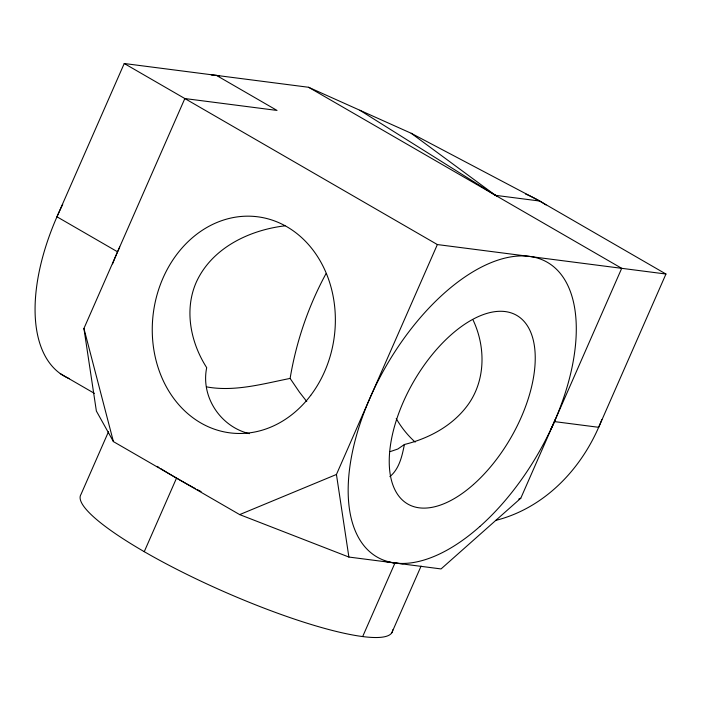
<?xml version="1.0" encoding="UTF-8"?>
<svg xmlns="http://www.w3.org/2000/svg" width="701" height="701" viewBox="0 0 701 701"><rect width="100%" height="100%" fill="white"/><g stroke="black" fill="none" stroke-linecap="round" stroke-linejoin="round"><path stroke-width="1.05" d="M306.74 401.489L299.441 392.131L290.118 378.417C296.208 341.808 308.344 306.162 326.07 273.539M473.114 320.103C485.495 346.355 485.705 378.926 468.978 403.382C453.933 425.069 429.608 438.3 404.398 444.495C402.12 455.965 399.342 468.846 389.87 476.636M554.421 421.599L598.672 427.303L665.95 274.03L539.691 201.029L411.145 133.251L308.589 87.274L124.243 63.511L56.965 216.784L117.566 251.825M308.589 87.274L621.708 268.325L520.782 498.236L441.06 568.932L348.888 557.05L239.672 514.604L113.413 441.604L96.37 411.04L83.927 328.462L184.845 98.552L277.018 110.434L216.416 75.393M108.48 431.755L80.992 494.398A170.185 30.721 23.7 0 0 227.369 593.134A170.185 30.721 23.7 0 0 392.735 629.822M144.248 551.678L176.538 478.1M348.888 557.05L336.436 474.472L437.363 244.561L665.95 274.03M362.671 636.561L394.97 562.991M391.841 632.723L421.082 566.11M404.398 444.495L397.826 449.017L390.194 451.61M239.672 514.604L336.436 474.472M518.766 499.077L520.782 498.236M290.118 378.417C262.805 383.876 234.388 392.025 206.436 386.856M285.053 225.818C249.197 230.051 211.711 248.014 196.201 282.389C184.012 310.271 190.707 342.745 206.699 367.666C200.626 396.889 220.578 426.821 249.354 433.665M359.867 110.267L495.449 195.325L539.691 201.029M124.243 63.511L437.363 244.561M60.286 373.642L94.381 393.357M411.145 133.251L495.449 195.325M83.927 328.462L113.413 441.604M403.163 563.788A170.185 30.721 23.7 0 1 384.008 561.229M201.091 491.603A170.185 30.721 23.7 0 1 197.419 489.666M195.605 488.702A170.185 30.721 23.7 0 1 193.809 487.738M192.871 487.23A170.185 30.721 23.7 0 1 160.853 468.68M159.013 467.523A170.185 30.721 23.7 0 1 157.208 466.375M493.609 194.282A170.185 142.575 -82.7 0 1 497.272 196.403M555.656 418.725A170.185 142.575 -82.7 0 1 550.732 429.52M69.425 378.689A170.185 87.713 -60 0 1 62.713 204.412M211.29 74.972A170.185 87.713 -60 0 1 219.658 75.918M525.54 193.993A170.185 142.575 -82.7 0 1 546.026 204.937M601.861 419.575A170.185 142.575 -82.7 0 1 495.896 520.344M415.194 442.103A108.918 91.244 -82.7 0 1 396.214 418.567M112.572 263.891A170.185 87.713 -60 0 1 119.705 247.059M479.852 526.504A170.185 87.713 -60 0 0 551.1 264.741A170.185 87.713 -60 0 0 355.81 437.906A170.185 87.713 -60 0 0 479.852 526.504M473.517 484.461A108.918 56.133 -60 0 0 519.117 316.931A108.918 56.133 -60 0 0 394.128 427.759A108.918 56.133 -60 0 0 473.517 484.461M310.727 395.346A108.918 91.244 -82.7 0 0 264.505 217.985A108.918 91.244 -82.7 0 0 156.235 361.155A108.918 91.244 -82.7 0 0 310.727 395.346"/></g></svg>
